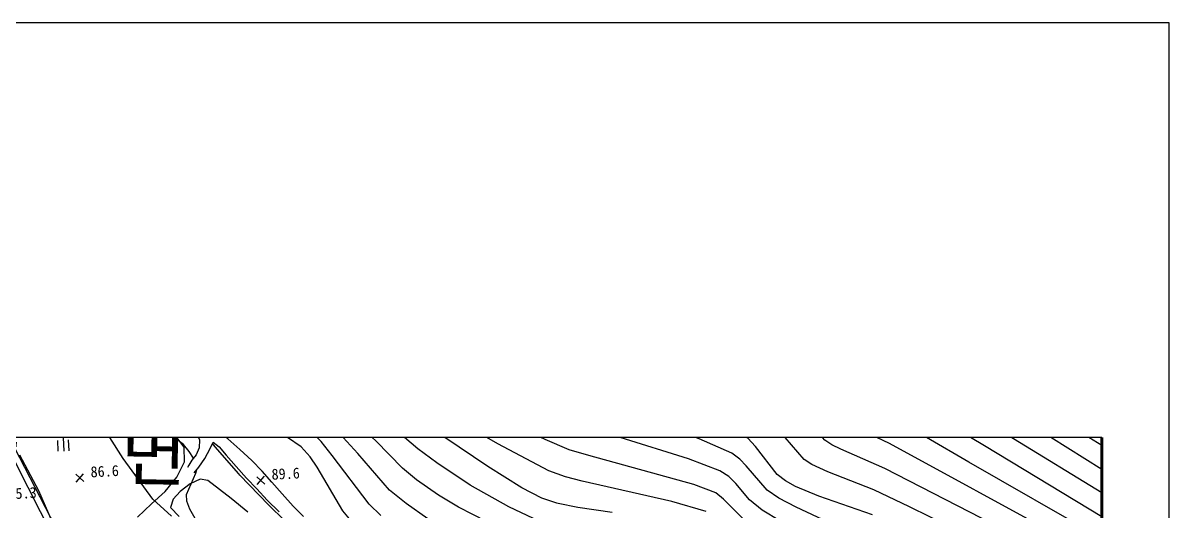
# Model space of a CAD drawing. Header units: millimetres. Extents: x 12262 to 13058, y 1103 to 1809.
# Drawn here: x 12848.4 to 13057.9, y 1529.9 to 1619.1 of the extents above; entities that cross this region are included whole.
import ezdxf
from ezdxf.xclip import XClip

# ---------------------------------------------------------------- set-up
doc = ezdxf.new("R2010")
doc.units = ezdxf.units.MM
doc.header["$LTSCALE"] = 10
doc.header["$MEASUREMENT"] = 0
doc.header["$XCLIPFRAME"] = 2
doc.linetypes.add('A-CENTR01', pattern=[2, 1.25, -0.25, 0.25, -0.25])
doc.layers.add('TN-MACL', color=6, linetype='A-CENTR01')
doc.layers.add('TZ-BASE', color=253, linetype='Continuous')
doc.layers.add('TX-PAPR', color=2, linetype='Continuous', plot=False)
doc.styles.add('HANA', font='GulimChe.ttf')

# ---------------------------------------------------------------- blocks, each defined once
blk = doc.blocks.new('JD-SGS4SX3S')
at = {"layer": 'TZ-BASE'}
for p, q in [((626.39, 74.75, 99), (599.2, 84.74, 99)), ((598.25, 74.62, 97), (582.66, 82.25, 97)), ((649.37, 74.52, 102), (642.57, 82.55, 102)), ((683.87, 74.73, 106), (672.47, 81.84, 106)), ((574.98, 72.89, 94), (566.08, 80.58, 94)), ((589.61, 73.84, 96), (579.32, 79.83, 96)), ((675.71, 70.47, 104), (658.44, 80.54, 104)), ((521.12, 71.12, 87), (517.01, 77.73, 87)), ((553.68, 73.25, 90), (546.42, 78.33, 90)), ((567.29, 74.39, 93), (561.91, 79.48, 93)), ((645.6, 70.93, 101), (639.58, 77.96, 101)), ((678.58, 73.44, 105), (669.13, 79.19, 105)), ((700, 69.16, 107), (683.76, 79.36, 107)), ((499.98, 75.63, 85.75), (510.49, 55.23, 85.75)), ((510.11, 75.51, 86.47), (510.27, 72.51, 86.47)), ((532.16, 73.68, 88), (529.32, 75.85, 88)), ((534.51, 75.71, 87.68), (535.1, 74.58, 87.68)), ((540.26, 74.76, 94.78), (538.14, 76.39, 94.78)), ((557.34, 74.24, 91), (555.85, 75.78, 91)), ((564.01, 72.06, 92), (559.62, 76.85, 92)), ((587.8, 69.67, 95), (577.47, 76.64, 95)), ((624.47, 71.07, 98), (606.04, 76.86, 98)), ((635.27, 74.85, 100), (633.52, 76.05, 100)), ((661.18, 73.9, 103), (655.06, 76.83, 103)), ((700, 73.52, 108), (695.47, 76.37, 108)), ((509.27, 72.46, 86.47), (509.17, 74.46, 86.47)), ((511.27, 72.56, 86.47), (511.16, 74.56, 86.47)), ((532.26, 73.19, 85.75), (530.76, 75.28, 85.75)), ((533.21, 72.43, 88), (532.16, 73.68, 88)), ((535.1, 74.58, 87.68), (535.01, 73.11, 87.68)), ((537, 72.95, 90.37), (537.56, 74.14, 90.37)), ((537.94, 73.29, 89), (537.43, 73.87, 89)), ((537.56, 74.14, 90.37), (538.64, 73.3, 90.37)), ((542.42, 72.81, 94.78), (540.26, 74.76, 94.78)), ((559.35, 71.7, 91), (557.34, 74.24, 91)), ((572.18, 69.35, 93), (567.29, 74.39, 93)), ((598.91, 68.88, 96), (589.61, 73.84, 96)), ((602.66, 72.75, 97), (598.25, 74.62, 97)), ((632.37, 72.1, 99), (626.39, 74.75, 99)), ((636.69, 73.36, 100), (635.27, 74.85, 100)), ((640.68, 68.19, 100), (636.69, 73.36, 100)), ((650.63, 73.62, 102), (649.37, 74.52, 102)), ((652.29, 72.86, 102), (650.63, 73.62, 102)), ((700, 52.75, 103), (661.18, 73.9, 103)), ((700, 60.46, 105), (678.58, 73.44, 105)), ((700, 64.85, 106), (683.87, 74.73, 106)), ((505.69, 65.25, 86), (502.26, 71.78, 86)), ((532.36, 70.51, 85.75), (532.26, 73.19, 85.75)), ((533.99, 71.23, 88), (533.21, 72.43, 88)), ((534.44, 71.83, 87.68), (533.67, 70.81, 87.68)), ((535.01, 73.11, 87.68), (534.44, 71.83, 87.68)), ((536.02, 71.13, 90.37), (537, 72.95, 90.37)), ((542.26, 68.33, 89), (537.94, 73.29, 89)), ((538.64, 73.3, 90.37), (539.93, 71.78, 90.37)), ((539.93, 71.78, 90.37), (541.77, 69.7, 90.37)), ((544.67, 70.76, 94.78), (542.42, 72.81, 94.78)), ((555.31, 71.46, 90), (553.68, 73.25, 90)), ((556.57, 69.55, 90), (555.31, 71.46, 90)), ((566.08, 62.79, 91), (559.35, 71.7, 91)), ((569.83, 65.37, 92), (564.01, 72.06, 92)), ((578.45, 70.34, 94), (574.98, 72.89, 94)), ((606.21, 71.71, 97), (602.66, 72.75, 97)), ((625.45, 66.41, 97), (606.21, 71.71, 97)), ((633.85, 71.02, 99), (632.37, 72.1, 99)), ((660.36, 69.32, 102), (652.29, 72.86, 102)), ((511.5, 50.59, 85.02), (501.47, 70.39, 85.02)), ((526.52, 63.72, 87), (521.12, 71.12, 87)), ((530.95, 67.73, 85.75), (532.36, 70.51, 85.75)), ((533.14, 69.94, 87.68), (532.89, 69.52, 87.68)), ((533.67, 70.81, 87.68), (533.14, 69.94, 87.68)), ((534.11, 68.55, 90.37), (534.94, 69.53, 90.37)), ((534.94, 69.53, 90.37), (536.02, 71.13, 90.37)), ((541.77, 69.7, 90.37), (543.68, 67.53, 90.37)), ((546.55, 68.84, 94.78), (544.67, 70.76, 94.78)), ((561.28, 61.55, 90), (556.57, 69.55, 90)), ((574.76, 67.26, 93), (572.18, 69.35, 93)), ((584.57, 66.3, 94), (578.45, 70.34, 94)), ((593.98, 65.8, 95), (587.8, 69.67, 95)), ((630.16, 68.87, 98), (624.47, 71.07, 98)), ((634.98, 69.81, 99), (633.85, 71.02, 99)), ((638.82, 65.33, 99), (634.98, 69.81, 99)), ((646.97, 70.04, 101), (645.6, 70.93, 101)), ((649.92, 68.73, 101), (646.97, 70.04, 101)), ((700, 49, 102), (660.36, 69.32, 102)), ((700, 56.59, 104), (675.71, 70.47, 104)), ((512.47, 68.25, 86.63), (513.96, 66.91, 86.63)), ((512.55, 66.84, 86.63), (513.89, 68.33, 86.63)), ((528.77, 65.13, 85.75), (530.95, 67.73, 85.75)), ((532.7, 64.58, 88), (534.38, 68.45, 88)), ((535.17, 67.35, 88.3), (533.37, 66.54, 88.3)), ((534.38, 68.45, 88), (534.59, 69.12, 88)), ((536.62, 67.12, 88.3), (535.17, 67.35, 88.3)), ((540.84, 63.85, 88.3), (536.62, 67.12, 88.3)), ((542.46, 68.08, 89), (542.26, 68.33, 89)), ((547.68, 62.67, 89), (542.46, 68.08, 89)), ((543.68, 67.53, 90.37), (545.58, 65.58, 90.37)), ((545.55, 67.82, 89.63), (547.04, 66.48, 89.63)), ((545.63, 66.4, 89.63), (546.96, 67.89, 89.63)), ((548.27, 66.83, 94.78), (546.55, 68.84, 94.78)), ((578.76, 64.43, 93), (574.76, 67.26, 93)), ((601.94, 67.77, 96), (598.91, 68.88, 96)), ((605.01, 67, 96), (601.94, 67.77, 96)), ((631.8, 67.86, 98), (630.16, 68.87, 98)), ((633.11, 66.56, 98), (631.8, 67.86, 98)), ((642.18, 67.04, 100), (640.68, 68.19, 100)), ((644.03, 66.04, 100), (642.18, 67.04, 100)), ((658.3, 65.42, 101), (649.92, 68.73, 101)), ((511.05, 52.95, 86), (505.69, 65.25, 86)), ((526.28, 62.83, 85.75), (528.77, 65.13, 85.75)), ((531.53, 65.09, 88.3), (530.25, 63.69, 88.3)), ((533.37, 66.54, 88.3), (531.53, 65.09, 88.3)), ((545.58, 65.58, 90.37), (547.45, 63.52, 90.37)), ((550.2, 64.7, 94.78), (548.27, 66.83, 94.78)), ((572.83, 62.89, 92), (569.83, 65.37, 92)), ((591.6, 62.29, 94), (584.57, 66.3, 94)), ((597.67, 63.92, 95), (593.98, 65.8, 95)), ((621.38, 63.29, 96), (605.01, 67, 96)), ((629.44, 64.87, 97), (625.45, 66.41, 97)), ((635.58, 63.61, 98), (633.11, 66.56, 98)), ((640.94, 63.87, 99), (638.82, 65.33, 99)), ((648.27, 64.29, 100), (644.03, 66.04, 100)), ((664.85, 62.31, 101), (658.3, 65.42, 101)), ((529.95, 60.59, 87), (526.52, 63.72, 87)), ((530.25, 63.69, 88.3), (529.8, 62.16, 88.3)), ((532.78, 63.34, 88), (532.7, 64.58, 88)), ((533.33, 61.9, 88), (532.78, 63.34, 88)), ((543.88, 61.35, 88.3), (540.84, 63.85, 88.3)), ((547.45, 63.52, 90.37), (549.63, 61.37, 90.37)), ((552.17, 62.43, 94.78), (550.2, 64.7, 94.78)), ((576.83, 60.09, 92), (572.83, 62.89, 92)), ((582.44, 62.22, 93), (578.76, 64.43, 93)), ((600.39, 63, 95), (597.67, 63.92, 95)), ((600.66, 62.95, 95), (600.39, 63, 95)), ((604.2, 62.2, 95), (600.66, 62.95, 95)), ((627.65, 61.46, 96), (621.38, 63.29, 96)), ((630.87, 63.73, 97), (629.44, 64.87, 97)), ((634.44, 60.09, 97), (630.87, 63.73, 97)), ((637.94, 61.71, 98), (635.58, 63.61, 98)), ((644.13, 62.23, 99), (640.94, 63.87, 99)), ((658.06, 60.83, 100), (648.27, 64.29, 100)), ((523.75, 60.44, 85.75), (526.28, 62.83, 85.75)), ((529.8, 62.16, 88.3), (531.37, 60.54, 88.3)), ((534.53, 59.75, 88), (533.33, 61.9, 88)), ((554.02, 56.51, 89), (547.68, 62.67, 89)), ((554.07, 60.55, 94.78), (552.17, 62.43, 94.78)), ((563.73, 58.65, 90), (561.28, 61.55, 90)), ((568.21, 60.7, 91), (566.08, 62.79, 91)), ((590.28, 58.23, 93), (582.44, 62.22, 93)), ((596.15, 60.15, 94), (591.6, 62.29, 94)), ((610.52, 61.3, 95), (604.2, 62.2, 95)), ((641.13, 59.74, 98), (637.94, 61.71, 98)), ((653.85, 57.71, 99), (644.13, 62.23, 99)), ((700, 45.14, 101), (664.85, 62.31, 101))]:
    blk.add_line(p, q, dxfattribs=at)
at = {"layer": 'TZ-BASE', "style": 'HANA'}
for s, height, rotation, p in [('진   량   면', 9.6, 358.9485, (459.32, 68.42, -85.02)), ('86.6', 2, 2.9893, (515.21, 67.69, 86.63)), ('89.6', 2, 2.9893, (548.29, 67.25, 89.63)), ('85.3', 2, 2.9893, (500.19, 63.68, 85.28))]:
    blk.add_text(s, height=height, rotation=rotation, dxfattribs=at).set_placement(p)

msp = doc.modelspace()

# ---------------------------------------------------------------- linework, layer by layer
at = {"layer": 'TN-MACL', "const_width": 0.5}
msp.add_lwpolyline([(13045.6, 1543.33), (13045.6, 1393.33)], dxfattribs=at)
at = {"layer": 'TX-PAPR'}
msp.add_lwpolyline([(12261.89, 1103.05), (13057.89, 1103.05), (13057.89, 1619.05), (12261.89, 1619.05)], close=True, dxfattribs=at)
at = {"layer": 'TX-PAPR', "flags": 128}
msp.add_lwpolyline([(13045.6, 1543.33), (12345.6, 1543.33), (12345.6, 1393.33), (13045.6, 1393.33)], close=True, dxfattribs=at)

# ---------------------------------------------------------------- block references
at = {"layer": 'TZ-BASE'}
ref = msp.add_blockref('JD-SGS4SX3S', (12345.6, 1468.33), dxfattribs=at)
XClip(ref).set_block_clipping_path([(0, -75.0000000001), (700.0000000116, 74.9999999999)])

doc.saveas('drawing.dxf')
